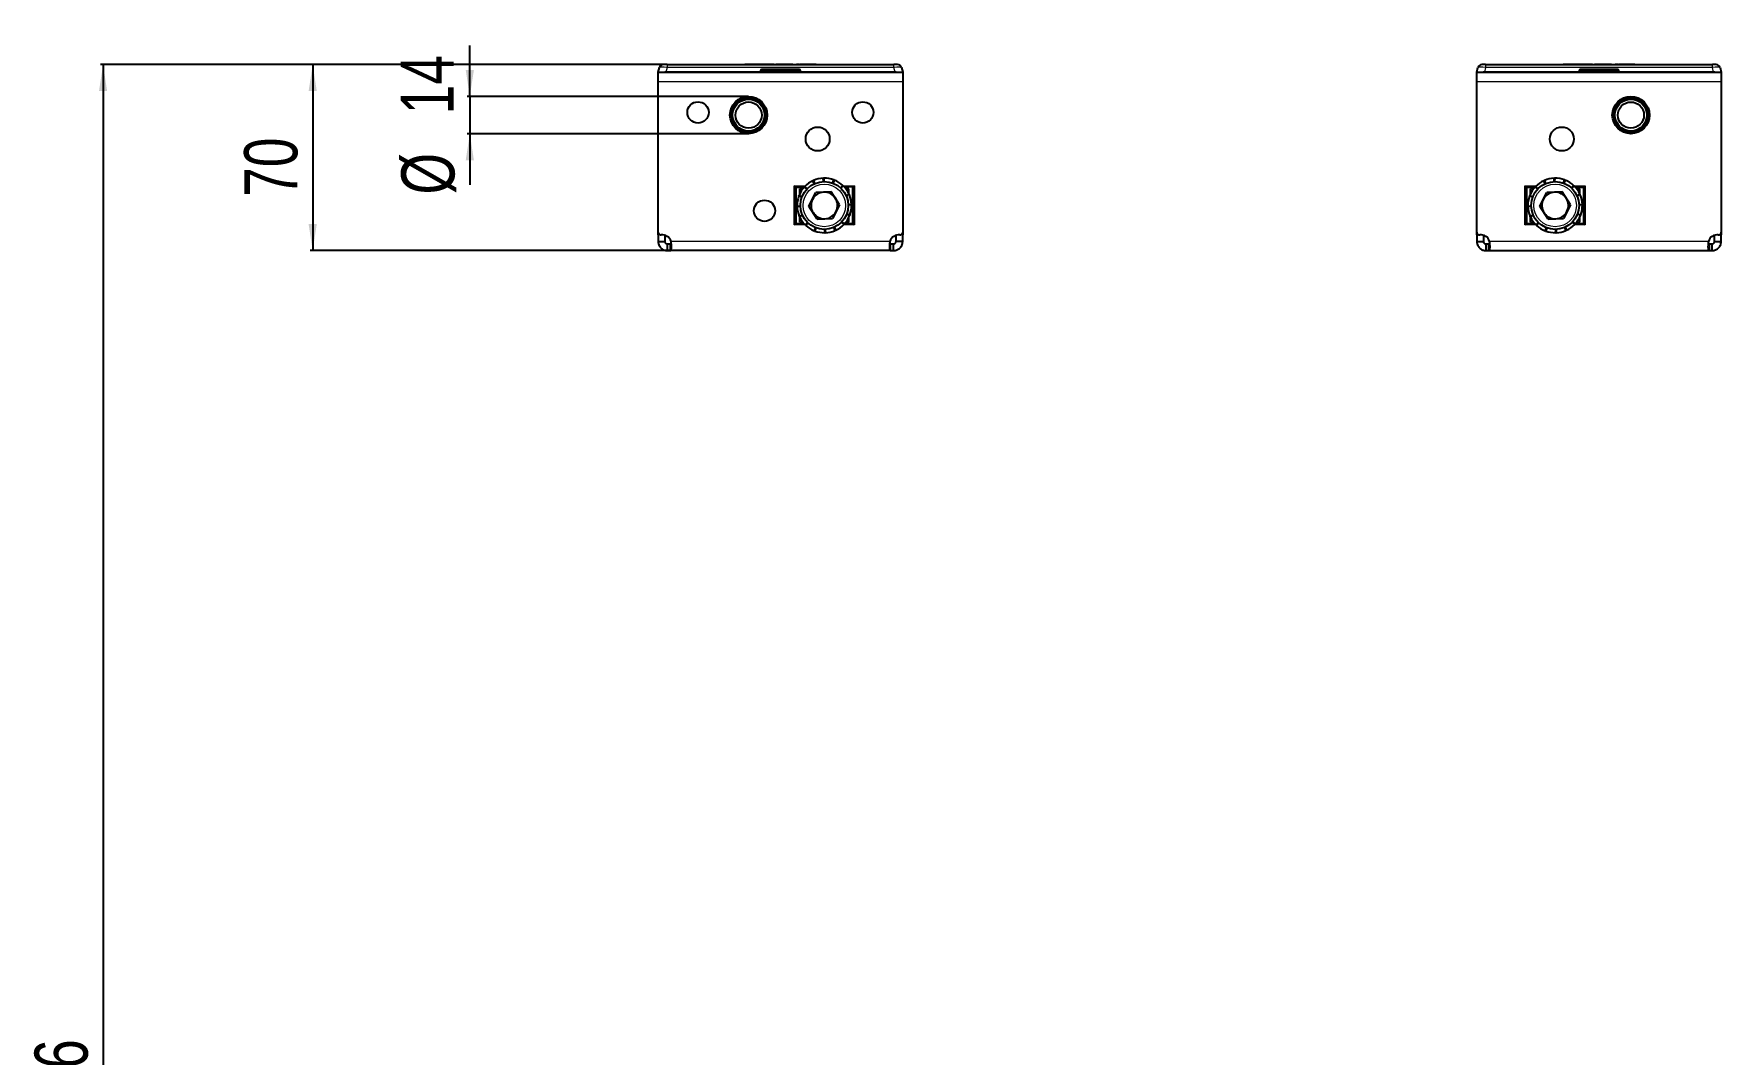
# Model space of a CAD drawing. Header units: millimetres. Extents: x -438 to 2419, y -870 to 591.
# Drawn here: x -438 to 197, y -486 to -102 of the extents above; entities that cross this region are included whole.
import ezdxf

# ---------------------------------------------------------------- set-up
doc = ezdxf.new("R2010")
doc.units = ezdxf.units.MM
doc.layers.add('FORMAT', color=7, linetype='Continuous')
doc.styles.add('SLDTEXTSTYLE0', font='TXT', dxfattribs={"width": 0.75})
doc.dimstyles.new('SLDDIMSTYLE0', dxfattribs={"dimtxt": 20, "dimasz": 10, "dimexe": 0, "dimexo": 0.0625, "dimgap": 5, "dimtad": 2, "dimdec": 1, "dimrnd": 1e-09, "dimzin": 12, "dimdsep": 46, "dimtxsty": 'SLDTEXTSTYLE0', "dimsah": 1, "dimcen": 0.09, "dimadec": 0, "dimazin": 3, "dimtfac": 1, "dimtofl": 0, "dimtmove": 0, "dimatfit": 3, "dimfxl": 0, "dimfrac": 2, "dimtolj": 1, "dimtzin": 12, "dimarcsym": 0})
doc.dimstyles.new('SLDDIMSTYLE1', dxfattribs={"dimtxt": 20, "dimasz": 10, "dimexe": 0, "dimexo": 0.0625, "dimgap": 5, "dimtad": 2, "dimdec": 1, "dimrnd": 1e-09, "dimzin": 12, "dimdsep": 46, "dimtxsty": 'SLDTEXTSTYLE0', "dimsah": 1, "dimcen": 0.09, "dimadec": 0, "dimazin": 3, "dimtfac": 1, "dimtmove": 0, "dimatfit": 0, "dimfxl": 0, "dimfrac": 2, "dimtolj": 1, "dimtzin": 12, "dimarcsym": 0})

# ---------------------------------------------------------------- blocks, each defined once
blk = doc.blocks.new('_D_6')
at = {"layer": 'FORMAT'}
for p, q in [((-201.53, -113.3), (-334.43, -113.3)), ((-333.43, -113.3), (-333.43, -183.3)), ((-198.84, -183.3), (-334.43, -183.3))]:
    blk.add_line(p, q, dxfattribs=at)
for points in [[(-333.43, -113.3), (-334.97, -123.3), (-331.89, -123.3)], [(-333.43, -183.3), (-331.89, -173.3), (-334.97, -173.3)]]:
    blk.add_solid(points, dxfattribs=at)
at = {"layer": 'FORMAT', "insert": (-359.21, -163.07), "char_height": 20, "attachment_point": 1, "rotation": 90, "style": 'SLDTEXTSTYLE0'}
blk.add_mtext('70', dxfattribs=at)
blk = doc.blocks.new('_D_7')
at = {"layer": 'FORMAT'}
for p, q in [((-201.53, -113.3), (-413.31, -113.3)), ((-412.31, -113.3), (-412.31, -869.3)), ((-201.53, -869.3), (-413.31, -869.3))]:
    blk.add_line(p, q, dxfattribs=at)
for points in [[(-412.31, -113.3), (-413.85, -123.3), (-410.77, -123.3)], [(-412.31, -869.3), (-410.77, -859.3), (-413.85, -859.3)]]:
    blk.add_solid(points, dxfattribs=at)
at = {"layer": 'FORMAT', "insert": (-438.09, -513.46), "char_height": 20, "attachment_point": 1, "rotation": 90, "style": 'SLDTEXTSTYLE0'}
blk.add_mtext('756', dxfattribs=at)
blk = doc.blocks.new('_D_8')
at = {"layer": 'FORMAT'}
for p, q in [((-274.31, -125.3), (-274.31, -106.07)), ((-169.43, -125.3), (-275.31, -125.3)), ((-274.31, -125.3), (-274.31, -139.3)), ((-169.43, -139.3), (-275.31, -139.3)), ((-274.31, -139.3), (-274.31, -158.53))]:
    blk.add_line(p, q, dxfattribs=at)
for points in [[(-274.31, -125.3), (-272.77, -115.3), (-275.85, -115.3)], [(-274.31, -139.3), (-275.85, -149.3), (-272.77, -149.3)]]:
    blk.add_solid(points, dxfattribs=at)
at = {"layer": 'FORMAT', "char_height": 20, "attachment_point": 1, "rotation": 90, "style": 'SLDTEXTSTYLE0'}
for s, insert in [('14', (-300.39, -131.99)), ('%%c', (-300.09, -162.16))]:
    blk.add_mtext(s, dxfattribs=dict(at, insert=insert))

msp = doc.modelspace()

# ---------------------------------------------------------------- linework, layer by layer
at = {"color": 7, "linetype": 'Continuous', "lineweight": 25}
for p, q in [((-200.07, -113.3), (-201.52, -113.3)), ((-200.07, -113.3), (-114.77, -113.3)), ((-170.85, -113.1), (-170.85, -113.3)), ((-165.19, -113.1), (-165.13, -113.1)), ((-165.13, -113.1), (-164, -113.1)), ((-165.13, -113.1), (-165.13, -113.3)), ((-164, -113.1), (-164, -113.3)), ((-164, -113.1), (-161.34, -113.1)), ((-161.34, -113.1), (-161.34, -113.3)), ((-161.34, -113.1), (-159.85, -113.1)), ((-159.85, -113.1), (-159.85, -113.3)), ((-159.04, -113.07), (-159.04, -113.3)), ((-155.57, -113.1), (-152.74, -113.1)), ((-152.74, -113.1), (-152.74, -113.3)), ((-151.6, -113.1), (-151.6, -113.3)), ((-151.34, -113.1), (-151.34, -113.3)), ((-150.11, -113.1), (-150.11, -113.3)), ((-149.67, -113.1), (-144.43, -113.1)), ((-143.99, -113.1), (-143.99, -113.3)), ((-113.32, -113.3), (-114.77, -113.3)), ((107.93, -113.3), (106.48, -113.3)), ((107.93, -113.3), (193.23, -113.3)), ((137.15, -113.1), (137.15, -113.3)), ((142.81, -113.1), (142.87, -113.1)), ((142.87, -113.1), (142.87, -113.3)), ((142.87, -113.1), (144, -113.1)), ((144, -113.1), (144, -113.3)), ((144, -113.1), (146.66, -113.1)), ((146.66, -113.1), (146.66, -113.3)), ((146.66, -113.1), (148.15, -113.1)), ((148.15, -113.1), (148.15, -113.3)), ((148.96, -113.07), (148.96, -113.3)), ((152.43, -113.1), (155.26, -113.1)), ((155.26, -113.1), (155.26, -113.3)), ((156.4, -113.1), (156.4, -113.3)), ((156.66, -113.1), (156.66, -113.3)), ((157.89, -113.1), (157.89, -113.3)), ((158.33, -113.1), (163.57, -113.1)), ((164.01, -113.1), (164.01, -113.3)), ((194.68, -113.3), (193.23, -113.3)), ((-203.42, -116.1), (-202.97, -114.41)), ((-203.42, -116.3), (-203.42, -116.1)), ((-203.42, -119.8), (-203.42, -116.3)), ((-111.42, -116.3), (-203.42, -116.3)), ((-203.42, -176.4), (-203.42, -119.8)), ((-164.92, -116.1), (-200.52, -116.1)), ((-164.92, -115.6), (-164.92, -116.1)), ((-164.92, -116.3), (-164.92, -116.1)), ((-150.42, -115.1), (-164.42, -115.1)), ((-149.92, -116.1), (-149.92, -115.6)), ((-114.32, -116.1), (-149.92, -116.1)), ((-149.92, -116.3), (-149.92, -116.1)), ((-111.87, -114.41), (-111.42, -116.1)), ((-111.42, -116.1), (-111.42, -116.3)), ((-111.42, -116.3), (-111.42, -119.8)), ((-111.42, -119.8), (-111.42, -176.4)), ((104.58, -116.1), (105.03, -114.41)), ((104.58, -116.3), (104.58, -116.1)), ((104.58, -119.8), (104.58, -116.3)), ((196.58, -116.3), (104.58, -116.3)), ((104.58, -176.4), (104.58, -119.8)), ((143.08, -116.1), (107.48, -116.1)), ((143.08, -115.6), (143.08, -116.1)), ((143.08, -116.3), (143.08, -116.1)), ((157.58, -115.1), (143.58, -115.1)), ((158.08, -116.1), (158.08, -115.6)), ((193.68, -116.1), (158.08, -116.1)), ((158.08, -116.3), (158.08, -116.1)), ((196.13, -114.41), (196.58, -116.1)), ((196.58, -116.1), (196.58, -116.3)), ((196.58, -116.3), (196.58, -119.8)), ((196.58, -119.8), (196.58, -176.4)), ((-144.68, -158.12), (-145.2, -156.98)), ((-144.97, -156.88), (-144.57, -158.07)), ((-141.26, -157.3), (-141.31, -156.05)), ((-141.06, -156.05), (-141.14, -157.3)), ((-137.8, -157.86), (-137.36, -156.68)), ((-137.13, -156.77), (-137.68, -157.9)), ((130.32, -158.12), (129.79, -156.99)), ((130.02, -156.88), (130.43, -158.07)), ((133.73, -157.3), (133.68, -156.05)), ((133.93, -156.05), (133.86, -157.3)), ((137.2, -157.86), (137.63, -156.68)), ((137.87, -156.77), (137.32, -157.9)), ((-151.92, -159.3), (-152.27, -158.95)), ((-151.92, -159.3), (-151.92, -173.3)), ((-148.41, -159.3), (-151.92, -159.3)), ((-151.57, -159.65), (-151.92, -159.3)), ((-149.36, -163.17), (-150.53, -162.74)), ((-150.44, -162.5), (-149.32, -163.05)), ((-150.17, -161.88), (-150.17, -160)), ((-149.01, -160), (-150.17, -160)), ((-147.52, -160.18), (-148.44, -159.33)), ((-148.27, -159.15), (-147.44, -160.09)), ((-147.92, -159.55), (-147.92, -159.81)), ((-146.69, -166.58), (-144.05, -161.44)), ((-138.28, -161.16), (-144.05, -161.44)), ((-135.15, -166.02), (-138.28, -161.16)), ((-134.8, -159.69), (-133.96, -158.78)), ((-133.77, -158.95), (-134.71, -159.78)), ((-129.92, -159.3), (-133.43, -159.3)), ((-131.67, -160), (-132.84, -160)), ((-132.74, -162.54), (-131.61, -162.02)), ((-131.51, -162.24), (-132.69, -162.65)), ((-131.67, -161.88), (-131.67, -160)), ((-129.57, -158.95), (-129.92, -159.3)), ((-129.92, -159.3), (-129.92, -173.3)), ((122.73, -158.95), (123.08, -159.3)), ((123.08, -159.3), (126.59, -159.3)), ((123.08, -173.3), (123.08, -159.3)), ((123.08, -159.3), (123.43, -159.65)), ((125.64, -163.18), (124.46, -162.74)), ((124.55, -162.51), (125.68, -163.06)), ((124.83, -161.88), (124.83, -160)), ((125.99, -160), (124.83, -160)), ((127.47, -160.18), (126.56, -159.33)), ((126.73, -159.15), (127.56, -160.09)), ((127.08, -159.55), (127.08, -159.82)), ((128.31, -166.54), (130.98, -161.42)), ((136.75, -161.18), (130.98, -161.42)), ((139.85, -166.05), (136.75, -161.18)), ((140.19, -159.69), (141.04, -158.77)), ((141.22, -158.95), (140.28, -159.78)), ((145.08, -159.3), (141.57, -159.3)), ((143.33, -160), (142.16, -160)), ((142.25, -162.53), (143.39, -162.01)), ((143.49, -162.24), (142.31, -162.65)), ((143.33, -161.88), (143.33, -160)), ((144.73, -159.65), (145.08, -159.3)), ((145.08, -159.3), (145.43, -158.95)), ((145.08, -173.3), (145.08, -159.3)), ((-151.17, -166.44), (-149.92, -166.51)), ((-149.92, -166.64), (-151.16, -166.69)), ((-150.34, -170.35), (-149.15, -169.94)), ((-149.1, -170.06), (-150.24, -170.58)), ((-150.17, -172.6), (-150.17, -170.71)), ((-143.56, -171.43), (-146.69, -166.58)), ((-143.56, -171.43), (-137.8, -171.15)), ((-135.15, -166.02), (-137.8, -171.15)), ((-131.4, -170.09), (-132.53, -169.54)), ((-132.48, -169.42), (-131.31, -169.86)), ((-131.93, -165.95), (-130.68, -165.91)), ((-130.67, -166.16), (-131.92, -166.08)), ((-131.67, -172.6), (-131.67, -170.71)), ((123.83, -166.44), (125.08, -166.52)), ((125.09, -166.64), (123.84, -166.69)), ((124.67, -170.35), (125.85, -169.94)), ((125.9, -170.06), (124.77, -170.58)), ((124.83, -172.6), (124.83, -170.71)), ((131.41, -171.41), (128.31, -166.54)), ((131.41, -171.41), (137.17, -171.17)), ((139.85, -166.05), (137.17, -171.17)), ((143.6, -170.08), (142.48, -169.54)), ((142.52, -169.42), (143.69, -169.85)), ((143.07, -165.95), (144.32, -165.9)), ((144.33, -166.15), (143.08, -166.08)), ((143.33, -172.6), (143.33, -170.71)), ((-203.42, -177.29), (-203.42, -176.4)), ((-203.42, -177.29), (-203.42, -179.8)), ((-200.92, -177.51), (-200.92, -179.8)), ((-151.92, -173.3), (-152.27, -173.65)), ((-151.57, -172.95), (-151.92, -173.3)), ((-151.92, -173.3), (-148.41, -173.3)), ((-150.17, -172.6), (-149.01, -172.6)), ((-148.07, -173.64), (-147.13, -172.81)), ((-147.04, -172.9), (-147.89, -173.82)), ((-144.71, -175.82), (-144.16, -174.69)), ((-144.05, -174.74), (-144.48, -175.91)), ((-140.78, -176.55), (-140.7, -175.29)), ((-140.58, -175.29), (-140.53, -176.54)), ((-136.87, -175.71), (-137.28, -174.53)), ((-137.16, -174.47), (-136.64, -175.61)), ((-133.57, -173.44), (-134.41, -172.51)), ((-134.32, -172.41), (-133.4, -173.26)), ((-133.92, -173.05), (-133.92, -172.78)), ((-129.92, -173.3), (-133.43, -173.3)), ((-132.84, -172.6), (-131.67, -172.6)), ((-129.92, -173.3), (-130.27, -172.95)), ((-129.57, -173.65), (-129.92, -173.3)), ((-113.92, -179.8), (-113.92, -177.51)), ((-111.42, -176.4), (-111.42, -177.29)), ((-111.42, -179.8), (-111.42, -177.29)), ((104.58, -177.29), (104.58, -176.4)), ((104.58, -177.29), (104.58, -179.8)), ((107.08, -177.51), (107.08, -179.8)), ((122.73, -173.65), (123.08, -173.3)), ((123.08, -173.3), (123.43, -172.95)), ((126.59, -173.3), (123.08, -173.3)), ((124.83, -172.6), (125.99, -172.6)), ((126.93, -173.65), (127.87, -172.82)), ((127.96, -172.9), (127.12, -173.82)), ((130.29, -175.82), (130.84, -174.69)), ((130.96, -174.74), (130.52, -175.91)), ((134.22, -176.55), (134.3, -175.29)), ((134.43, -175.29), (134.47, -176.54)), ((138.14, -175.71), (137.73, -174.52)), ((137.84, -174.47), (138.36, -175.61)), ((141.43, -173.44), (140.6, -172.5)), ((140.68, -172.41), (141.6, -173.26)), ((141.08, -173.05), (141.08, -172.78)), ((141.57, -173.3), (145.08, -173.3)), ((142.16, -172.6), (143.33, -172.6)), ((144.73, -172.95), (145.08, -173.3)), ((145.08, -173.3), (145.43, -173.65)), ((194.08, -179.8), (194.08, -177.51)), ((196.58, -176.4), (196.58, -177.29)), ((196.58, -179.8), (196.58, -177.29)), ((-203.42, -179.8), (-200.92, -179.8)), ((-199.92, -183.3), (-199.92, -180.8)), ((-199.92, -180.8), (-198.83, -180.8)), ((-199.92, -183.3), (-198.83, -183.3)), ((-198.83, -183.3), (-198.83, -180.8)), ((-116.01, -183.3), (-198.83, -183.3)), ((-116.01, -183.3), (-116.01, -180.8)), ((-116.01, -180.8), (-114.92, -180.8)), ((-116.01, -183.3), (-114.92, -183.3)), ((-114.92, -183.3), (-114.92, -180.8)), ((-111.42, -179.8), (-113.92, -179.8)), ((104.58, -179.8), (107.08, -179.8)), ((108.08, -180.8), (109.17, -180.8)), ((108.08, -183.3), (108.08, -180.8)), ((108.08, -183.3), (109.17, -183.3)), ((109.17, -183.3), (109.17, -180.8)), ((109.17, -183.3), (191.99, -183.3)), ((191.99, -180.8), (191.99, -183.3)), ((191.99, -180.8), (193.08, -180.8)), ((191.99, -183.3), (193.08, -183.3)), ((193.08, -180.8), (193.08, -183.3)), ((194.08, -179.8), (196.58, -179.8))]:
    msp.add_line(p, q, dxfattribs=at)
at = {"color": 8, "linetype": 'Continuous', "lineweight": 18}
for p, q in [((-200.07, -113.3), (-200.07, -114.41)), ((-168.74, -113.1), (-168.74, -113.3)), ((-157.93, -113.1), (-157.93, -113.3)), ((-155.57, -113.1), (-155.57, -113.3)), ((-149.67, -113.1), (-149.67, -113.3)), ((-144.43, -113.1), (-144.43, -113.3)), ((-114.77, -114.41), (-114.77, -113.3)), ((107.93, -113.3), (107.93, -114.41)), ((139.26, -113.1), (139.26, -113.3)), ((150.07, -113.1), (150.07, -113.3)), ((152.43, -113.1), (152.43, -113.3)), ((158.33, -113.1), (158.33, -113.3)), ((163.57, -113.1), (163.57, -113.3)), ((193.23, -114.41), (193.23, -113.3)), ((-111.42, -119.8), (-203.42, -119.8)), ((-200.07, -114.41), (-200.52, -116.1)), ((-114.77, -114.41), (-200.07, -114.41)), ((-164.42, -115.6), (-164.92, -115.6)), ((-164.42, -115.6), (-164.42, -115.1)), ((-164.42, -115.6), (-164.42, -116.3)), ((-150.42, -115.6), (-164.42, -115.6)), ((-150.42, -115.6), (-150.42, -115.1)), ((-150.42, -115.6), (-149.92, -115.6)), ((-150.42, -116.3), (-150.42, -115.6)), ((-114.32, -116.1), (-114.77, -114.41)), ((196.58, -119.8), (104.58, -119.8)), ((107.93, -114.41), (107.48, -116.1)), ((193.23, -114.41), (107.93, -114.41)), ((143.58, -115.6), (143.08, -115.6)), ((143.58, -115.6), (143.58, -115.1)), ((143.58, -115.6), (143.58, -116.3)), ((157.58, -115.6), (143.58, -115.6)), ((157.58, -115.6), (157.58, -115.1)), ((157.58, -116.3), (157.58, -115.6)), ((157.58, -115.6), (158.08, -115.6)), ((193.68, -116.1), (193.23, -114.41)), ((-152.27, -173.65), (-152.27, -158.95)), ((-152.27, -158.95), (-148.07, -158.95)), ((-148.72, -159.65), (-151.57, -159.65)), ((-151.57, -159.65), (-151.57, -172.95)), ((-134.11, -158.95), (-129.57, -158.95)), ((-130.27, -172.95), (-130.27, -159.3)), ((-129.57, -158.95), (-129.57, -173.65)), ((122.73, -173.65), (122.73, -158.95)), ((122.73, -158.95), (126.93, -158.95)), ((126.28, -159.65), (123.43, -159.65)), ((123.43, -159.65), (123.43, -172.95)), ((140.88, -158.95), (141.22, -158.95)), ((141.22, -158.95), (145.43, -158.95)), ((144.73, -159.65), (141.88, -159.65)), ((144.73, -172.95), (144.73, -159.65)), ((145.43, -158.95), (145.43, -173.65)), ((-202.86, -177.29), (-203.42, -177.29)), ((-147.73, -173.65), (-152.27, -173.65)), ((-151.57, -172.95), (-148.72, -172.95)), ((-129.57, -173.65), (-133.78, -173.65)), ((-133.12, -172.95), (-130.27, -172.95)), ((-111.42, -177.29), (-111.98, -177.29)), ((105.14, -177.29), (104.58, -177.29)), ((126.93, -173.65), (122.73, -173.65)), ((123.43, -172.95), (126.28, -172.95)), ((145.43, -173.65), (141.22, -173.65)), ((141.88, -172.95), (144.73, -172.95)), ((196.58, -177.29), (196.02, -177.29)), ((-116.25, -179.8), (-198.59, -179.8)), ((191.75, -179.8), (109.41, -179.8))]:
    msp.add_line(p, q, dxfattribs=at)
at = {"color": 7, "linetype": 'Continuous', "lineweight": 25}
for centre, radius in [((-169.42, -132.3), 7), ((-169.42, -132.3), 6.5), ((-169.42, -132.3), 6), ((162.58, -132.3), 7), ((162.58, -132.3), 6.5), ((162.58, -132.3), 6), ((-188.42, -131.3), 4), ((-169.42, -132.3), 4.93), ((-126.42, -131.3), 4), ((162.58, -132.3), 4.92), ((-143.42, -141.3), 4.5), ((136.58, -141.3), 4.5), ((-140.92, -166.3), 9), ((134.08, -166.3), 9), ((-163.42, -168.3), 4)]:
    msp.add_circle(centre, radius, dxfattribs=at)
at = {"color": 8, "linetype": 'Continuous', "lineweight": 18}
for centre, radius in [((-169.42, -132.3), 6.25), ((162.58, -132.3), 6.25), ((-140.92, -166.3), 8), ((134.08, -166.3), 8)]:
    msp.add_circle(centre, radius, dxfattribs=at)
at = {"color": 7, "linetype": 'Continuous', "lineweight": 25}
for centre, radius, start, end in [((-201.52, -114.8), 1.5, 90, 165), ((-113.32, -114.8), 1.5, 15, 90), ((106.48, -114.8), 1.5, 90, 165), ((194.68, -114.8), 1.5, 15, 90), ((-164.42, -115.6), 0.5, 90, 180), ((-150.42, -115.6), 0.5, 0, 90), ((143.58, -115.6), 0.5, 90, 180), ((157.58, -115.6), 0.5, 0, 90), ((-140.92, -166.3), 10.25, 114.68282, 135.78692), ((-140.92, -166.3), 10.25, 92.18282, 113.28692), ((-140.92, -166.3), 10.25, 69.68282, 90.78692), ((-140.92, -166.3), 10.25, 47.18282, 68.28692), ((134.08, -166.3), 10.25, 114.71037, 135.81447), ((134.08, -166.3), 10.25, 92.21037, 113.31447), ((134.08, -166.3), 10.25, 69.71037, 90.81447), ((134.08, -166.3), 10.25, 47.21037, 68.31447), ((-140.92, -166.3), 10.25, 159.68282, 180.78692), ((-140.92, -166.3), 10.25, 137.18282, 158.28692), ((-140.92, -166.3), 5, 152.78777, 212.78777), ((-140.92, -166.3), 5, 92.78777, 152.78777), ((-140.92, -166.3), 5, 32.78777, 92.78777), ((-140.92, -166.3), 5, 332.78777, 32.78777), ((-140.92, -166.3), 10.25, 24.68282, 45.78692), ((-140.92, -166.3), 10.25, 2.18282, 23.28692), ((134.08, -166.3), 10.25, 159.71037, 180.81447), ((134.08, -166.3), 10.25, 137.21037, 158.31447), ((134.08, -166.3), 5, 152.43345, 212.43345), ((134.08, -166.3), 5, 92.43345, 152.43345), ((134.08, -166.3), 5, 32.43345, 92.43345), ((134.08, -166.3), 5, 332.43345, 32.43345), ((134.08, -166.3), 10.25, 24.71037, 45.81447), ((134.08, -166.3), 10.25, 2.21037, 23.31447), ((-140.92, -166.3), 10.25, 182.18282, 203.28692), ((-140.92, -166.3), 10.25, 204.68282, 225.78692), ((-140.92, -166.3), 5, 212.78777, 272.78777), ((-140.92, -166.3), 5, 272.78777, 332.78777), ((-140.92, -166.3), 10.25, 317.18282, 338.28692), ((-140.92, -166.3), 10.25, 339.68282, 0.78692), ((134.08, -166.3), 10.25, 182.21037, 203.31447), ((134.08, -166.3), 10.25, 204.71037, 225.81447), ((134.08, -166.3), 5, 212.43345, 272.43345), ((134.08, -166.3), 5, 272.43345, 332.43345), ((134.08, -166.3), 10.25, 317.21037, 338.31447), ((134.08, -166.3), 10.25, 339.71037, 0.81447), ((-202.42, -176.4), 1, 180, 276.37937), ((-201.92, -180.87), 3.5, 17.82529, 96.37937), ((-140.92, -166.3), 10.25, 227.18282, 248.28692), ((-140.92, -166.3), 10.25, 249.68282, 270.78692), ((-140.92, -166.3), 10.25, 272.18282, 293.28692), ((-140.92, -166.3), 10.25, 294.68282, 315.78692), ((-112.92, -180.87), 3.5, 83.62063, 162.17471), ((-112.42, -176.4), 1, 263.62063, 0), ((105.58, -176.4), 1, 180, 276.37937), ((106.08, -180.87), 3.5, 17.82529, 96.37937), ((134.08, -166.3), 10.25, 227.21037, 248.31447), ((134.08, -166.3), 10.25, 249.71037, 270.81447), ((134.08, -166.3), 10.25, 272.21037, 293.31447), ((134.08, -166.3), 10.25, 294.71037, 315.81447), ((195.08, -180.87), 3.5, 83.62063, 162.17471), ((195.58, -176.4), 1, 263.62063, 0)]:
    msp.add_arc(centre, radius, start, end, dxfattribs=at)
at = {"color": 8, "linetype": 'Continuous', "lineweight": 18}
for centre, major_axis, start_param, end_param in [((-199.97, -114.8), (3, -0.38), 1.621093, 3.124852), ((-114.88, -114.8), (3, 0.38), 0.016741, 1.520499), ((108.03, -114.8), (3, -0.38), 1.621093, 3.124852), ((193.12, -114.8), (3, 0.38), 0.016741, 1.520499)]:
    msp.add_ellipse(centre, major_axis=major_axis, ratio=0.123038, start_param=start_param, end_param=end_param, dxfattribs=at)
at = {"color": 7, "linetype": 'Continuous', "lineweight": 25}
for centre, major_axis, start_param, end_param in [((-203.42, -127.69), (3.1, 11.57), 0.067037, 0.253072), ((-111.42, -127.69), (-3.1, 11.57), 6.030113, 6.216148), ((104.58, -127.69), (3.1, 11.57), 0.067037, 0.253072), ((196.58, -127.69), (-3.1, 11.57), 6.030113, 6.216148)]:
    msp.add_ellipse(centre, major_axis=major_axis, ratio=0.250563, start_param=start_param, end_param=end_param, dxfattribs=at)
for points, knots in [([(-170.85, -113.1), (-170.48, -113.1), (-169.79, -113.1), (-169.07, -113.1), (-168.74, -113.1)], [0, 0, 0, 0, 0.5368, 1, 1, 1, 1]), ([(-168.74, -113.1), (-168.24, -113.1), (-167.3, -113.1), (-166.11, -113.1), (-165.38, -113.1), (-165.2, -113.1), (-165.19, -113.1)], [0, 0, 0, 0, 0.381983, 0.713352, 0.984017, 1, 1, 1, 1]), ([(-159.02, -113.1), (-159.02, -113.1), (-159.05, -113.1), (-158.89, -113.1), (-158.53, -113.1), (-158.14, -113.1), (-157.93, -113.1)], [0, 0, 0, 0, 0.061615, 0.333035, 0.637399, 1, 1, 1, 1]), ([(-157.93, -113.1), (-157.77, -113.1), (-157.41, -113.1), (-156.61, -113.1), (-155.98, -113.1), (-155.57, -113.1)], [0, 0, 0, 0, 0.216742, 0.489643, 1, 1, 1, 1]), ([(-151.34, -113.1), (-151.29, -113.1), (-151.18, -113.1), (-150.88, -113.1), (-150.6, -113.1), (-150.39, -113.1), (-150.33, -113.1)], [0, 0, 0, 0, 0.255277, 0.538303, 0.854078, 1, 1, 1, 1]), ([(-151.17, -113.1), (-151.05, -113.1), (-150.81, -113.1), (-150.51, -113.1), (-150.33, -113.1), (-150.33, -113.1)], [0, 0, 0, 0, 0.466249, 0.997338, 1, 1, 1, 1]), ([(-150.11, -113.1), (-150.1, -113.1), (-150.08, -113.1), (-149.97, -113.1), (-149.83, -113.1), (-149.72, -113.1), (-149.67, -113.1)], [0, 0, 0, 0, 0.285248, 0.560563, 0.777151, 1, 1, 1, 1]), ([(-144.43, -113.1), (-144.36, -113.1), (-144.24, -113.1), (-144.1, -113.1), (-144.01, -113.1), (-144, -113.1), (-143.99, -113.1)], [0, 0, 0, 0, 0.281303, 0.555629, 0.773878, 1, 1, 1, 1]), ([(137.15, -113.1), (137.52, -113.1), (138.21, -113.1), (138.93, -113.1), (139.26, -113.1)], [0, 0, 0, 0, 0.5368, 1, 1, 1, 1]), ([(139.26, -113.1), (139.76, -113.1), (140.7, -113.1), (141.89, -113.1), (142.62, -113.1), (142.8, -113.1), (142.81, -113.1)], [0, 0, 0, 0, 0.381983, 0.713352, 0.984017, 1, 1, 1, 1]), ([(148.98, -113.1), (148.98, -113.1), (148.95, -113.1), (149.11, -113.1), (149.47, -113.1), (149.86, -113.1), (150.07, -113.1)], [0, 0, 0, 0, 0.0616147, 0.3330353, 0.6373994, 1, 1, 1, 1]), ([(150.07, -113.1), (150.23, -113.1), (150.59, -113.1), (151.39, -113.1), (152.02, -113.1), (152.43, -113.1)], [0, 0, 0, 0, 0.216742, 0.489643, 1, 1, 1, 1]), ([(156.66, -113.1), (156.71, -113.1), (156.82, -113.1), (157.12, -113.1), (157.4, -113.1), (157.61, -113.1), (157.67, -113.1)], [0, 0, 0, 0, 0.255277, 0.538303, 0.854078, 1, 1, 1, 1]), ([(156.83, -113.1), (156.95, -113.1), (157.19, -113.1), (157.49, -113.1), (157.67, -113.1), (157.67, -113.1)], [0, 0, 0, 0, 0.466249, 0.997338, 1, 1, 1, 1]), ([(157.89, -113.1), (157.9, -113.1), (157.92, -113.1), (158.03, -113.1), (158.17, -113.1), (158.28, -113.1), (158.33, -113.1)], [0, 0, 0, 0, 0.285248, 0.560563, 0.777151, 1, 1, 1, 1]), ([(163.57, -113.1), (163.64, -113.1), (163.76, -113.1), (163.9, -113.1), (163.99, -113.1), (164, -113.1), (164.01, -113.1)], [0, 0, 0, 0, 0.281303, 0.555629, 0.773878, 1, 1, 1, 1]), ([(-145.2, -156.98), (-145.16, -156.97), (-145.11, -156.94), (-145.03, -156.91), (-144.99, -156.89), (-144.97, -156.88)], [0, 0, 0, 0, 0.499981, 0.749988, 1, 1, 1, 1]), ([(-141.31, -156.05), (-141.27, -156.05), (-141.21, -156.05), (-141.12, -156.05), (-141.08, -156.05), (-141.06, -156.05)], [0, 0, 0, 0, 0.499981, 0.749988, 1, 1, 1, 1]), ([(-137.36, -156.68), (-137.32, -156.7), (-137.27, -156.72), (-137.19, -156.75), (-137.15, -156.77), (-137.13, -156.77)], [0, 0, 0, 0, 0.4999808, 0.7499881, 1, 1, 1, 1]), ([(129.79, -156.99), (129.83, -156.97), (129.89, -156.94), (129.96, -156.91), (130, -156.89), (130.02, -156.88)], [0, 0, 0, 0, 0.499981, 0.749988, 1, 1, 1, 1]), ([(133.68, -156.05), (133.72, -156.05), (133.79, -156.05), (133.87, -156.05), (133.91, -156.05), (133.93, -156.05)], [0, 0, 0, 0, 0.499981, 0.749988, 1, 1, 1, 1]), ([(137.63, -156.68), (137.67, -156.7), (137.73, -156.72), (137.81, -156.75), (137.85, -156.76), (137.87, -156.77)], [0, 0, 0, 0, 0.499981, 0.749988, 1, 1, 1, 1]), ([(-150.53, -162.74), (-150.52, -162.7), (-150.5, -162.64), (-150.47, -162.56), (-150.45, -162.52), (-150.44, -162.5)], [0, 0, 0, 0, 0.499981, 0.749988, 1, 1, 1, 1]), ([(-148.44, -159.33), (-148.41, -159.3), (-148.37, -159.25), (-148.31, -159.19), (-148.28, -159.16), (-148.27, -159.15)], [0, 0, 0, 0, 0.499981, 0.749988, 1, 1, 1, 1]), ([(-133.96, -158.78), (-133.92, -158.81), (-133.88, -158.85), (-133.82, -158.91), (-133.79, -158.94), (-133.77, -158.95)], [0, 0, 0, 0, 0.499981, 0.749988, 1, 1, 1, 1]), ([(-131.61, -162.02), (-131.59, -162.05), (-131.57, -162.11), (-131.53, -162.19), (-131.51, -162.23), (-131.51, -162.24)], [0, 0, 0, 0, 0.4999808, 0.7499881, 1, 1, 1, 1]), ([(124.46, -162.74), (124.48, -162.7), (124.5, -162.64), (124.53, -162.57), (124.55, -162.53), (124.55, -162.51)], [0, 0, 0, 0, 0.499981, 0.749988, 1, 1, 1, 1]), ([(126.56, -159.33), (126.58, -159.3), (126.63, -159.26), (126.68, -159.2), (126.71, -159.17), (126.73, -159.15)], [0, 0, 0, 0, 0.499981, 0.749988, 1, 1, 1, 1]), ([(141.04, -158.77), (141.07, -158.8), (141.12, -158.85), (141.18, -158.9), (141.21, -158.93), (141.22, -158.95)], [0, 0, 0, 0, 0.4999808, 0.7499881, 1, 1, 1, 1]), ([(143.39, -162.01), (143.41, -162.05), (143.43, -162.11), (143.47, -162.18), (143.48, -162.22), (143.49, -162.24)], [0, 0, 0, 0, 0.499981, 0.749988, 1, 1, 1, 1]), ([(-151.16, -166.69), (-151.17, -166.65), (-151.17, -166.58), (-151.17, -166.5), (-151.17, -166.46), (-151.17, -166.44)], [0, 0, 0, 0, 0.499981, 0.749988, 1, 1, 1, 1]), ([(-150.24, -170.58), (-150.25, -170.54), (-150.28, -170.48), (-150.31, -170.41), (-150.33, -170.37), (-150.34, -170.35)], [0, 0, 0, 0, 0.499981, 0.749988, 1, 1, 1, 1]), ([(-131.31, -169.86), (-131.32, -169.89), (-131.35, -169.95), (-131.38, -170.03), (-131.39, -170.07), (-131.4, -170.09)], [0, 0, 0, 0, 0.4999808, 0.7499881, 1, 1, 1, 1]), ([(-130.68, -165.91), (-130.68, -165.95), (-130.68, -166.01), (-130.67, -166.09), (-130.67, -166.14), (-130.67, -166.16)], [0, 0, 0, 0, 0.499981, 0.749988, 1, 1, 1, 1]), ([(123.84, -166.69), (123.83, -166.65), (123.83, -166.59), (123.83, -166.5), (123.83, -166.46), (123.83, -166.44)], [0, 0, 0, 0, 0.499981, 0.749988, 1, 1, 1, 1]), ([(124.77, -170.58), (124.75, -170.54), (124.72, -170.49), (124.69, -170.41), (124.67, -170.37), (124.67, -170.35)], [0, 0, 0, 0, 0.499981, 0.749988, 1, 1, 1, 1]), ([(143.69, -169.85), (143.68, -169.89), (143.66, -169.95), (143.63, -170.03), (143.61, -170.06), (143.6, -170.08)], [0, 0, 0, 0, 0.499981, 0.749988, 1, 1, 1, 1]), ([(144.32, -165.9), (144.32, -165.94), (144.32, -166.01), (144.33, -166.09), (144.33, -166.13), (144.33, -166.15)], [0, 0, 0, 0, 0.499981, 0.749988, 1, 1, 1, 1]), ([(-147.89, -173.82), (-147.92, -173.79), (-147.96, -173.74), (-148.02, -173.69), (-148.05, -173.66), (-148.07, -173.64)], [0, 0, 0, 0, 0.499981, 0.749988, 1, 1, 1, 1]), ([(-144.48, -175.91), (-144.52, -175.89), (-144.58, -175.87), (-144.66, -175.84), (-144.69, -175.83), (-144.71, -175.82)], [0, 0, 0, 0, 0.4999808, 0.7499881, 1, 1, 1, 1]), ([(-140.53, -176.54), (-140.57, -176.54), (-140.64, -176.54), (-140.72, -176.54), (-140.76, -176.55), (-140.78, -176.55)], [0, 0, 0, 0, 0.499981, 0.749988, 1, 1, 1, 1]), ([(-136.64, -175.61), (-136.68, -175.63), (-136.74, -175.65), (-136.81, -175.69), (-136.85, -175.7), (-136.87, -175.71)], [0, 0, 0, 0, 0.499981, 0.749988, 1, 1, 1, 1]), ([(-133.4, -173.26), (-133.43, -173.29), (-133.47, -173.34), (-133.53, -173.4), (-133.56, -173.43), (-133.57, -173.44)], [0, 0, 0, 0, 0.499981, 0.749988, 1, 1, 1, 1]), ([(127.12, -173.82), (127.09, -173.79), (127.04, -173.75), (126.98, -173.69), (126.95, -173.66), (126.93, -173.65)], [0, 0, 0, 0, 0.499981, 0.749988, 1, 1, 1, 1]), ([(130.52, -175.91), (130.49, -175.9), (130.43, -175.87), (130.35, -175.84), (130.31, -175.83), (130.29, -175.82)], [0, 0, 0, 0, 0.499981, 0.749988, 1, 1, 1, 1]), ([(134.47, -176.54), (134.43, -176.54), (134.37, -176.54), (134.29, -176.54), (134.24, -176.55), (134.22, -176.55)], [0, 0, 0, 0, 0.499981, 0.749988, 1, 1, 1, 1]), ([(138.36, -175.61), (138.33, -175.63), (138.27, -175.65), (138.19, -175.68), (138.15, -175.7), (138.14, -175.71)], [0, 0, 0, 0, 0.499981, 0.749988, 1, 1, 1, 1]), ([(141.6, -173.26), (141.57, -173.29), (141.53, -173.34), (141.47, -173.4), (141.44, -173.43), (141.43, -173.44)], [0, 0, 0, 0, 0.499981, 0.749988, 1, 1, 1, 1]), ([(-203.42, -179.8), (-203.4, -180.11), (-203.35, -180.7), (-202.95, -181.65), (-202.24, -182.52), (-201.14, -183.17), (-200.34, -183.25), (-199.92, -183.3)], [0, 0, 0, 0, 0.17084, 0.319217, 0.548103, 0.767822, 1, 1, 1, 1]), ([(-200.92, -179.8), (-200.91, -179.89), (-200.9, -180.05), (-200.81, -180.28), (-200.69, -180.44), (-200.56, -180.57), (-200.42, -180.67), (-200.2, -180.77), (-200.04, -180.79), (-199.92, -180.8)], [0, 0, 0, 0, 0.154359, 0.287283, 0.400435, 0.496544, 0.604314, 0.723151, 1, 1, 1, 1]), ([(-198.83, -183.3), (-198.78, -183.28), (-198.68, -183.25), (-198.54, -182.96), (-198.43, -182.5), (-198.42, -181.87), (-198.44, -181.26), (-198.49, -180.55), (-198.56, -180.05), (-198.59, -179.8)], [0, 0, 0, 0, 0.144067, 0.271276, 0.474907, 0.597997, 0.726338, 0.860245, 1, 1, 1, 1]), ([(-116.25, -179.8), (-116.28, -180.09), (-116.34, -180.64), (-116.41, -181.55), (-116.43, -182.43), (-116.29, -183.15), (-116.11, -183.25), (-116.01, -183.3)], [0, 0, 0, 0, 0.16069, 0.301312, 0.521951, 0.753573, 1, 1, 1, 1]), ([(-114.92, -180.8), (-114.79, -180.78), (-114.58, -180.76), (-114.31, -180.6), (-114.13, -180.43), (-114.02, -180.24), (-113.94, -180.03), (-113.93, -179.88), (-113.92, -179.8)], [0, 0, 0, 0, 0.296302, 0.497469, 0.6154973, 0.73607, 0.8631142, 1, 1, 1, 1]), ([(-114.92, -183.3), (-114.47, -183.25), (-113.66, -183.16), (-112.75, -182.59), (-112.16, -181.99), (-111.76, -181.36), (-111.48, -180.61), (-111.44, -180.07), (-111.42, -179.8)], [0, 0, 0, 0, 0.2541487, 0.4482127, 0.5749082, 0.7088724, 0.8504677, 1, 1, 1, 1]), ([(104.58, -179.8), (104.6, -180.11), (104.65, -180.7), (105.05, -181.65), (105.76, -182.52), (106.86, -183.17), (107.66, -183.25), (108.08, -183.3)], [0, 0, 0, 0, 0.17084, 0.319217, 0.548103, 0.767822, 1, 1, 1, 1]), ([(107.08, -179.8), (107.09, -179.89), (107.1, -180.05), (107.19, -180.28), (107.31, -180.44), (107.44, -180.57), (107.58, -180.67), (107.8, -180.77), (107.96, -180.79), (108.08, -180.8)], [0, 0, 0, 0, 0.154359, 0.287283, 0.400435, 0.496544, 0.604314, 0.723151, 1, 1, 1, 1]), ([(109.17, -183.3), (109.22, -183.28), (109.32, -183.25), (109.46, -182.96), (109.57, -182.5), (109.58, -181.87), (109.56, -181.26), (109.51, -180.55), (109.44, -180.05), (109.41, -179.8)], [0, 0, 0, 0, 0.144067, 0.271276, 0.474907, 0.597997, 0.726338, 0.860245, 1, 1, 1, 1]), ([(191.75, -179.8), (191.72, -180.09), (191.66, -180.64), (191.59, -181.55), (191.57, -182.43), (191.71, -183.15), (191.89, -183.25), (191.99, -183.3)], [0, 0, 0, 0, 0.16069, 0.301312, 0.521951, 0.753573, 1, 1, 1, 1]), ([(193.08, -180.8), (193.21, -180.78), (193.42, -180.76), (193.69, -180.6), (193.87, -180.43), (193.98, -180.24), (194.06, -180.03), (194.07, -179.88), (194.08, -179.8)], [0, 0, 0, 0, 0.296302, 0.497469, 0.615497, 0.73607, 0.863114, 1, 1, 1, 1]), ([(193.08, -183.3), (193.53, -183.25), (194.34, -183.16), (195.25, -182.59), (195.84, -181.99), (196.24, -181.36), (196.52, -180.61), (196.56, -180.07), (196.58, -179.8)], [0, 0, 0, 0, 0.2541487, 0.4482127, 0.5749082, 0.7088724, 0.8504677, 1, 1, 1, 1])]:
    msp.add_open_spline(points, degree=3, knots=knots, dxfattribs=at)
at = {"color": 8, "linetype": 'Continuous', "lineweight": 18}
for points, knots in [([(-147.92, -159.55), (-147.92, -159.55), (-147.93, -159.55), (-147.95, -159.56), (-147.98, -159.57), (-148.03, -159.6), (-148.09, -159.62), (-148.17, -159.64), (-148.23, -159.64), (-148.27, -159.65)], [0, 0, 0, 0, 0.114765, 0.239215, 0.3741364, 0.5201448, 0.6637649, 0.791408, 1, 1, 1, 1]), ([(126.73, -159.65), (126.77, -159.64), (126.83, -159.64), (126.91, -159.62), (126.97, -159.6), (127.02, -159.57), (127.05, -159.56), (127.07, -159.55), (127.08, -159.55), (127.08, -159.55)], [0, 0, 0, 0, 0.208592, 0.336235, 0.479855, 0.625864, 0.760785, 0.885235, 1, 1, 1, 1]), ([(-133.57, -172.95), (-133.61, -172.95), (-133.67, -172.95), (-133.75, -172.97), (-133.81, -173), (-133.86, -173.02), (-133.9, -173.03), (-133.92, -173.04), (-133.92, -173.05), (-133.92, -173.05)], [0, 0, 0, 0, 0.208592, 0.336235, 0.479855, 0.625864, 0.760785, 0.885235, 1, 1, 1, 1]), ([(141.08, -173.05), (141.08, -173.05), (141.08, -173.04), (141.1, -173.03), (141.14, -173.02), (141.19, -173), (141.25, -172.97), (141.33, -172.95), (141.39, -172.95), (141.43, -172.95)], [0, 0, 0, 0, 0.114765, 0.239215, 0.374136, 0.520145, 0.663765, 0.791408, 1, 1, 1, 1])]:
    msp.add_open_spline(points, degree=3, knots=knots, dxfattribs=at)

# ---------------------------------------------------------------- dimensions: what is measured, and where the dimension line sits
at = {"layer": 'FORMAT'}
dim = msp.add_linear_dim(base=(-274.31, -139.3), p1=(-169.42, -125.3), p2=(-169.42, -139.3), angle=90, text='%%c<>', dimstyle='SLDDIMSTYLE1', dxfattribs=at)
dim.commit()
dim.dimension.update_dxf_attribs({"geometry": '_D_8', "text_midpoint": (-274.31, -132.3), "dimtype": 160})
for base, p2, picture, middle in [((-412.31, -869.3), (-201.52, -869.3), '_D_7', (-412.31, -491.3)), ((-333.43, -183.3), (-198.83, -183.3), '_D_6', (-333.43, -148.3))]:
    dim = msp.add_linear_dim(base=base, p1=(-201.52, -113.3), p2=p2, angle=90, dimstyle='SLDDIMSTYLE0', dxfattribs=at)
    dim.commit()
    dim.dimension.update_dxf_attribs({"geometry": picture, "text_midpoint": middle, "dimtype": 160})

doc.saveas('drawing.dxf')
